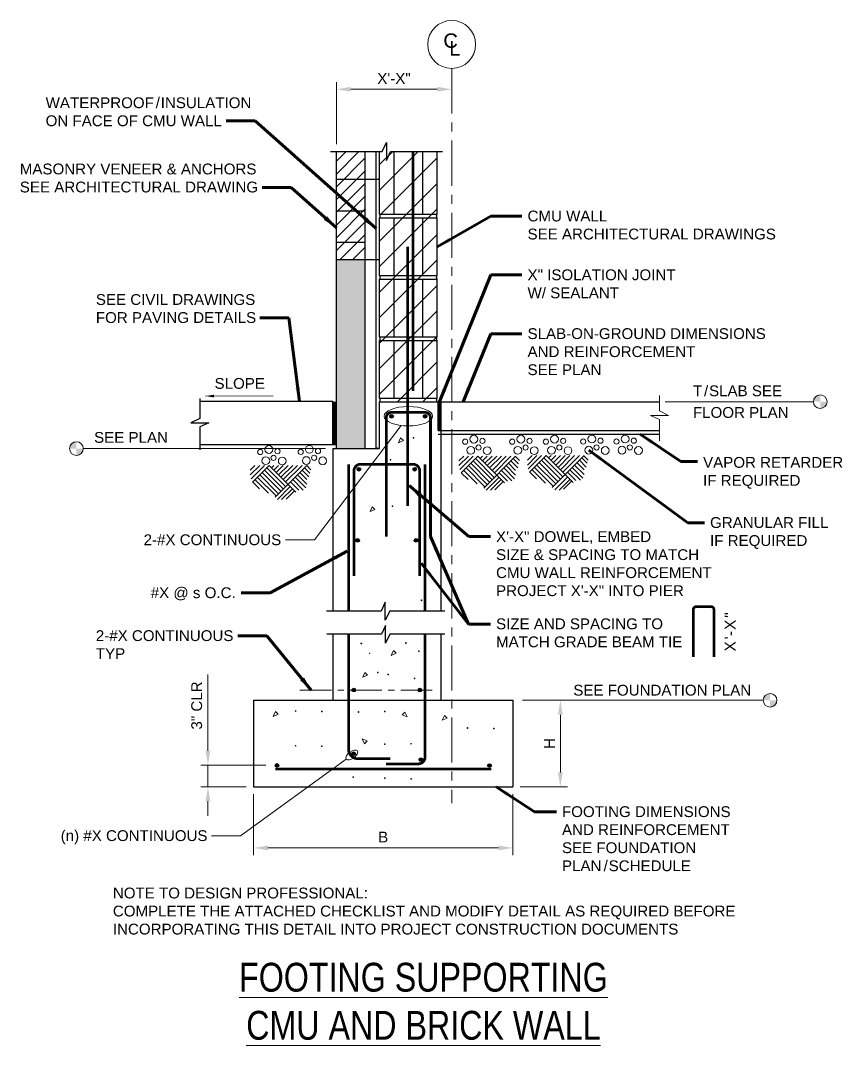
# Model space of a CAD drawing. Header units: inches. Extents: x -463 to -349, y 1601 to 1743.
import ezdxf

# ---------------------------------------------------------------- set-up
doc = ezdxf.new("R2010")
doc.units = ezdxf.units.IN
doc.header["$LTSCALE"] = 5
doc.header["$MEASUREMENT"] = 0
doc.linetypes.add('CENTER', pattern=[2, 1.25, -0.25, 0.25, -0.25])
doc.linetypes.add('CENTERX2', pattern=[4, 2.5, -0.5, 0.5, -0.5])
for name, color, linetype, lineweight in [('S-ANNO-DIMS', 1, 'Continuous', 20), ('S-ANNO-TEXT', 7, 'Continuous', 20), ('S-DELT-PATT', 7, 'Continuous', 15), ('S-DETL', 3, 'Continuous', 30), ('S-GRID', 9, 'CENTER', 20), ('S-GRID-IDEN', 9, 'Continuous', 20)]:
    doc.layers.add(name, color=color, linetype=linetype, lineweight=lineweight)
doc.styles.add('Romans', font='arial.ttf')
doc.dimstyles.get("Standard").update_dxf_attribs({"dimtxt": 0.18, "dimasz": 0.18, "dimexe": 0.18, "dimexo": 0.0625, "dimgap": 0.09, "dimtad": 0, "dimtih": 1, "dimtoh": 1, "dimdec": 4, "dimzin": 0, "dimdsep": 46, "dimtxsty": 'Standard', "dimcen": 0.09, "dimadec": 0, "dimazin": 0, "dimtfac": 1, "dimtdec": 4, "dimtofl": 0, "dimtmove": 0, "dimatfit": 3, "dimfxl": 1, "dimtolj": 1, "dimtzin": 0, "dimarcsym": 0})
doc.dimstyles.new('Ticks', dxfattribs={"dimscale": 12, "dimtxt": 0.1, "dimasz": 0.1, "dimexe": 0.06, "dimexo": 0.06, "dimgap": 0.04, "dimtad": 1, "dimzin": 12, "dimdsep": 46, "dimtxsty": 'Standard', "dimblk": 'ARCHTICK', "dimcen": 0, "dimdle": 0.06, "dimclrd": 256, "dimclre": 256, "dimclrt": 256, "dimaunit": 1, "dimadec": 3, "dimazin": 3, "dimtfac": 1, "dimtofl": 0, "dimtmove": 0, "dimatfit": 3, "dimfxl": 0.18, "dimtolj": 1, "dimtzin": 0, "dimlwd": -1, "dimlwe": -1, "dimarcsym": 0})

# ---------------------------------------------------------------- blocks, each defined once
blk = doc.blocks.new('*D1')
at = {"layer": 'Defpoints', "color": 0, "transparency": 16777216}
for p in [(-430.56, 1636.98), (-394.56, 1636.98), (-394.56, 1628.51)]:
    blk.add_point(p, dxfattribs=at)
at = {"layer": 'S-ANNO-DIMS', "transparency": 16777216}
for p, q in [((-430.56, 1635.98), (-430.56, 1627.51)), ((-394.56, 1635.98), (-394.56, 1627.51)), ((-428.56, 1628.51), (-396.56, 1628.51))]:
    blk.add_line(p, q, dxfattribs=at)
for points in [[(-428.56, 1628.84), (-428.56, 1628.17), (-430.56, 1628.51)], [(-396.56, 1628.84), (-396.56, 1628.17), (-394.56, 1628.51)]]:
    blk.add_solid(points, dxfattribs=at)
at = {"layer": 'S-ANNO-DIMS', "transparency": 16777216, "insert": (-412.56, 1630.01), "char_height": 1.5, "attachment_point": 5, "style": 'Romans'}
blk.add_mtext('\\A1;B', dxfattribs=at)
blk = doc.blocks.new('*D2')
at = {"layer": 'Defpoints', "color": 0, "transparency": 16777216}
for p in [(-394.22, 1648.98), (-394.56, 1636.98), (-387.98, 1636.98)]:
    blk.add_point(p, dxfattribs=at)
at = {"layer": 'S-ANNO-DIMS', "transparency": 16777216}
for p, q in [((-393.22, 1648.98), (-386.98, 1648.98)), ((-387.98, 1646.98), (-387.98, 1638.98)), ((-393.56, 1636.98), (-386.98, 1636.98))]:
    blk.add_line(p, q, dxfattribs=at)
for points in [[(-388.32, 1646.98), (-387.65, 1646.98), (-387.98, 1648.98)], [(-388.32, 1638.98), (-387.65, 1638.98), (-387.98, 1636.98)]]:
    blk.add_solid(points, dxfattribs=at)
at = {"layer": 'S-ANNO-DIMS', "transparency": 16777216, "insert": (-389.48, 1642.98), "char_height": 1.5, "attachment_point": 5, "rotation": 90, "style": 'Romans'}
blk.add_mtext('\\A1;H', dxfattribs=at)
blk = doc.blocks.new('*D3')
at = {"layer": 'Defpoints', "color": 0, "transparency": 16777216}
for p in [(-403.06, 1733.7), (-403.06, 1733.7), (-419.06, 1725.07)]:
    blk.add_point(p, dxfattribs=at)
at = {"layer": 'S-ANNO-DIMS', "transparency": 16777216}
for p, q in [((-419.06, 1726.07), (-419.06, 1734.7)), ((-417.06, 1733.7), (-405.06, 1733.7))]:
    blk.add_line(p, q, dxfattribs=at)
for points in [[(-417.06, 1734.04), (-417.06, 1733.37), (-419.06, 1733.7)], [(-405.06, 1734.04), (-405.06, 1733.37), (-403.06, 1733.7)]]:
    blk.add_solid(points, dxfattribs=at)
at = {"layer": 'S-ANNO-DIMS', "transparency": 16777216, "insert": (-411.06, 1735.2), "char_height": 1.5, "attachment_point": 5, "style": 'Romans'}
blk.add_mtext('\\A1;X\'-X"', dxfattribs=at)
blk = doc.blocks.new('*D4')
at = {"layer": 'Defpoints', "color": 0, "transparency": 16777216}
for p in [(-427.84, 1639.98), (-436.88, 1636.98), (-430.56, 1636.98)]:
    blk.add_point(p, dxfattribs=at)
at = {"layer": 'S-ANNO-DIMS', "transparency": 16777216}
for p, q in [((-436.88, 1641.98), (-436.88, 1652.55)), ((-428.84, 1639.98), (-437.88, 1639.98)), ((-436.88, 1636.98), (-436.88, 1639.98)), ((-431.56, 1636.98), (-437.88, 1636.98)), ((-436.88, 1634.98), (-436.88, 1632.98))]:
    blk.add_line(p, q, dxfattribs=at)
for points in [[(-437.21, 1641.98), (-436.54, 1641.98), (-436.88, 1639.98)], [(-437.21, 1634.98), (-436.54, 1634.98), (-436.88, 1636.98)]]:
    blk.add_solid(points, dxfattribs=at)
at = {"layer": 'S-ANNO-DIMS', "transparency": 16777216, "insert": (-438.43, 1648.26), "char_height": 1.5, "attachment_point": 5, "rotation": 90, "style": 'Romans'}
blk.add_mtext('\\A1;3" CLR', dxfattribs=at)
blk = doc.blocks.new('_ArchTick')
at = {"color": 0, "linetype": 'ByBlock', "const_width": 0.15}
blk.add_lwpolyline([(-0.5, -0.5), (0.5, 0.5)], dxfattribs=at)

msp = doc.modelspace()

# ---------------------------------------------------------------- hatches: boundary and pattern name
at = {"layer": 'S-ANNO-TEXT'}
h = msp.add_hatch(color=256, dxfattribs=at)
h.dxf.hatch_style = 1
edge = h.paths.add_edge_path()
edge.add_arc((-351.9263976, 1690.378115), 0.945832, 90, 180)
edge.add_line((-352.8722296, 1690.378115), (-351.9263976, 1690.378115))
edge.add_line((-351.9263976, 1690.378115), (-351.9263976, 1691.323947))
edge = h.paths.add_edge_path()
edge.add_line((-351.9263976, 1690.378115), (-351.9263976, 1689.432283))
edge.add_arc((-351.9263976, 1690.378115), 0.945832, 270, 360)
edge.add_line((-350.9805656, 1690.378115), (-351.9263976, 1690.378115))
h = msp.add_hatch(color=256, dxfattribs=at)
h.dxf.hatch_style = 1
edge = h.paths.add_edge_path()
edge.add_arc((-455.1193669, 1683.878115), 0.945832, 90, 180)
edge.add_line((-456.0651989, 1683.878115), (-455.1193669, 1683.878115))
edge.add_line((-455.1193669, 1683.878115), (-455.1193669, 1684.823947))
edge = h.paths.add_edge_path()
edge.add_line((-455.1193669, 1683.878115), (-455.1193669, 1682.932283))
edge.add_arc((-455.1193669, 1683.878115), 0.945832, 270, 360)
edge.add_line((-454.1735349, 1683.878115), (-455.1193669, 1683.878115))
h = msp.add_hatch(color=256, dxfattribs=at)
h.dxf.hatch_style = 1
edge = h.paths.add_edge_path()
edge.add_arc((-358.8788656, 1648.9768297), 0.945832, 90, 180)
edge.add_line((-359.8246976, 1648.9768297), (-358.8788656, 1648.9768297))
edge.add_line((-358.8788656, 1648.9768297), (-358.8788656, 1649.9226617))
edge = h.paths.add_edge_path()
edge.add_line((-358.8788656, 1648.9768297), (-358.8788656, 1648.0309977))
edge.add_arc((-358.8788656, 1648.9768297), 0.945832, 270, 360)
edge.add_line((-357.9330336, 1648.9768297), (-358.8788656, 1648.9768297))
at = {"layer": 'S-DELT-PATT'}
h = msp.add_hatch(dxfattribs=at)
h.set_pattern_fill('ANSI31', color=256, scale=10)
h.set_pattern_definition([(45, (-634.404, 727.0182), (-0.8838835, 0.8838835), [])])
h.paths.add_polyline_path([(-419.0582516, 1725.0666089), (-415.0582516, 1725.0666089), (-415.0582516, 1710.0479793), (-419.0582516, 1710.0479793)])
h = msp.add_hatch(dxfattribs=at)
h.set_pattern_fill('ANSI31', color=256, scale=20)
h.set_pattern_definition([(45, (-1012.0877, 2453.5835), (-1.767767, 1.767767), [])])
h.paths.add_polyline_path([(-413.0582516, 1690.378115), (-405.0582516, 1690.378115), (-405.0582516, 1725.0666089), (-413.0582516, 1725.0666089)])
h = msp.add_hatch(dxfattribs=at)
h.set_pattern_fill('AR-SAND', color=256, scale=0.25)
h.set_pattern_definition([(37.5, (-634.404, 727.0182), (-0.01574834, 0.48170594), [0, -0.38, 0, -0.425, 0, -0.40625]), (7.5, (-634.404, 727.0182), (0.44244418, 0.7055365), [0, -0.205, 0, -0.3425, 0, -0.13125]), (327.5, (-634.7115, 727.0182), (0.77853547, 0.00141476), [0, -0.125, 0, -0.45, 0, -0.5875]), (317.5, (-634.7115, 727.0182), (0.75153165, 0.2194189), [0, -0.0625, 0, -0.295, 0, -0.3375])])
h.paths.add_polyline_path([(-415.0582516, 1710.0479793), (-419.0582516, 1710.0479793), (-419.0582516, 1683.878115), (-415.0582516, 1683.878115)])
at = {"layer": 'S-DETL'}
h = msp.add_hatch(color=256, dxfattribs=at)
h.dxf.hatch_style = 1
h.paths.add_polyline_path([(-411.6455352, 1688.3693832, 0.0947853979), (-411.6278852, 1688.2771147), (-411.1631852, 1688.2771147, 0.0947853979), (-411.1455352, 1688.3693832, 1)])
h.paths.add_polyline_path([(-411.1631852, 1688.2771147), (-411.6278852, 1688.2771147, 0.6788531939)])
h = msp.add_hatch(color=256, dxfattribs=at)
h.dxf.hatch_style = 1
h.paths.add_polyline_path([(-406.4957516, 1688.3693832, -0.0947853979), (-406.5134016, 1688.2771147), (-406.9781017, 1688.2771147, -0.0947853979), (-406.9957516, 1688.3693832, -1)])
h.paths.add_polyline_path([(-406.9781017, 1688.2771147), (-406.5134016, 1688.2771147, -0.6788531939)])
h = msp.add_hatch(color=256, dxfattribs=at)
h.dxf.hatch_style = 1
h.paths.add_polyline_path([(-416.1769416, 1681.0183219, -0.0947853979), (-416.1592917, 1681.1105903), (-415.6945916, 1681.1105903, -0.0947853979), (-415.6769416, 1681.0183219, -1)])
h.paths.add_polyline_path([(-415.6945916, 1681.1105903), (-416.1592917, 1681.1105903, -0.6788531939)])
h = msp.add_hatch(color=256, dxfattribs=at)
h.dxf.hatch_style = 1
h.paths.add_polyline_path([(-407.9395616, 1681.0183219, 0.0947853979), (-407.9572116, 1681.1105903), (-408.4219117, 1681.1105903, 0.0947853979), (-408.4395616, 1681.0183219, 1)])
h.paths.add_polyline_path([(-408.4219117, 1681.1105903), (-407.9572116, 1681.1105903, 0.6788531939)])
h = msp.add_hatch(color=256, dxfattribs=at)
h.dxf.hatch_style = 1
h.paths.add_polyline_path([(-416.3707516, 1671.1551939, 0.0947853979), (-416.3531017, 1671.0629254), (-415.8884016, 1671.0629254, 0.0947853979), (-415.8707516, 1671.1551939, 1)])
h.paths.add_polyline_path([(-415.8884016, 1671.0629254), (-416.3531017, 1671.0629254, 0.6788531939)])
h = msp.add_hatch(color=256, dxfattribs=at)
h.dxf.hatch_style = 1
h.paths.add_polyline_path([(-407.7457516, 1671.1551939, -0.0947853979), (-407.7634016, 1671.0629254), (-408.2281017, 1671.0629254, -0.0947853979), (-408.2457516, 1671.1551939, -1)])
h.paths.add_polyline_path([(-408.2281017, 1671.0629254), (-407.7634016, 1671.0629254, -0.6788531939)])
h = msp.add_hatch(color=256, dxfattribs=at)
h.dxf.hatch_style = 1
h.paths.add_polyline_path([(-416.898516, 1650.3866065, 0.0947853979), (-416.8808661, 1650.294338), (-416.416166, 1650.294338, 0.0947853979), (-416.398516, 1650.3866065, 1)])
h.paths.add_polyline_path([(-416.416166, 1650.294338), (-416.8808661, 1650.294338, 0.6788531939)])
h = msp.add_hatch(color=256, dxfattribs=at)
h.dxf.hatch_style = 1
h.paths.add_polyline_path([(-407.7179872, 1650.3866065, 0.0947853979), (-407.7003373, 1650.294338), (-407.2356372, 1650.294338, 0.0947853979), (-407.2179872, 1650.3866065, 1)])
h.paths.add_polyline_path([(-407.2356372, 1650.294338), (-407.7003373, 1650.294338, 0.6788531939)])
h = msp.add_hatch(color=256, dxfattribs=at)
h.dxf.hatch_style = 1
h.paths.add_polyline_path([(-416.9269701, 1641.5657791, 0.0947853979), (-416.9093201, 1641.4735107), (-416.44462, 1641.4735107, 0.0947853979), (-416.4269701, 1641.5657791, 1)])
h.paths.add_polyline_path([(-416.44462, 1641.4735107), (-416.9093201, 1641.4735107, 0.6788531939)])
h = msp.add_hatch(color=256, dxfattribs=at)
h.dxf.hatch_style = 1
h.paths.add_polyline_path([(-427.5429518, 1639.9568929, 0.0947853979), (-427.5253018, 1639.8646245), (-427.0606017, 1639.8646245, 0.0947853979), (-427.0429518, 1639.9568929, 1)])
h.paths.add_polyline_path([(-427.0606017, 1639.8646245), (-427.5253018, 1639.8646245, 0.6788531939)])
h = msp.add_hatch(color=256, dxfattribs=at)
h.dxf.hatch_style = 1
h.paths.add_polyline_path([(-407.5796982, 1640.7482763, 0.0947853979), (-407.5620483, 1640.6560079), (-407.0973482, 1640.6560079, 0.0947853979), (-407.0796982, 1640.7482763, 1)])
h.paths.add_polyline_path([(-407.0973482, 1640.6560079), (-407.5620483, 1640.6560079, 0.6788531939)])
h = msp.add_hatch(color=256, dxfattribs=at)
h.dxf.hatch_style = 1
h.paths.add_polyline_path([(-398.075344, 1639.9332856, 0.0947853979), (-398.057694, 1639.8410171), (-397.592994, 1639.8410171, 0.0947853979), (-397.575344, 1639.9332856, 1)])
h.paths.add_polyline_path([(-397.592994, 1639.8410171), (-398.057694, 1639.8410171, 0.6788531939)])

# ---------------------------------------------------------------- linework, layer by layer
at = {"layer": 'S-ANNO-TEXT'}
for p, q in [((-373.4424366, 1690.378115), (-352.8722296, 1690.378115)), ((-410.0467671, 1687.0815039), (-422.0758015, 1671.210622)), ((-422.0758015, 1671.210622), (-426.1014422, 1671.210622)), ((-387.9829371, 1648.9768297), (-359.8246976, 1648.9768297)), ((-417.6897255, 1640.8311951), (-432.3667629, 1630.1854683)), ((-436.3924036, 1630.1854683), (-432.3667629, 1630.1854683))]:
    msp.add_line(p, q, dxfattribs=at)
for centre in [(-351.9263976, 1690.378115), (-455.1193669, 1683.878115), (-358.8788656, 1648.9768297)]:
    msp.add_circle(centre, 0.945832, dxfattribs=at)
for centre, major_axis, ratio in [((-409.0706434, 1688.3693832), (-3.3644128, 0), 0.4), ((-416.9105984, 1641.396321), (0.7791271, 0.5651259), 0.5)]:
    msp.add_ellipse(centre, major_axis=major_axis, ratio=ratio, dxfattribs=at)
at = {"layer": 'S-DELT-PATT'}
for p, q in [((-454.1735349, 1683.878115), (-420.5582516, 1683.878115)), ((-402.049732, 1681.5149145), (-400.7387517, 1682.8258947)), ((-402.049732, 1682.1704046), (-401.3942418, 1682.8258947)), ((-401.939118, 1680.9700383), (-400.0832616, 1682.8258947)), ((-401.7477559, 1680.5059103), (-399.4277715, 1682.8258947)), ((-399.4277715, 1682.8258947), (-395.7100527, 1679.1081759)), ((-399.1000264, 1682.4981496), (-398.7722813, 1682.8258947)), ((-398.7722813, 1682.1704046), (-398.1167912, 1682.8258947)), ((-398.5973064, 1678.4124387), (-394.1838504, 1682.8258947)), ((-398.4445363, 1681.8426595), (-397.4613011, 1682.8258947)), ((-398.1167912, 1681.5149145), (-396.8058109, 1682.8258947)), ((-397.7890461, 1681.1871694), (-396.1503208, 1682.8258947)), ((-397.4613011, 1680.8594243), (-395.4948307, 1682.8258947)), ((-397.133556, 1680.5316793), (-394.8393406, 1682.8258947)), ((-394.2159694, 1682.7937757), (-393.6316574, 1682.2094554)), ((-392.5548558, 1681.6005284), (-391.2438756, 1682.9115086)), ((-392.5548558, 1682.2560185), (-391.8993657, 1682.9115086)), ((-392.4442419, 1681.0556522), (-390.5883854, 1682.9115086)), ((-392.2528797, 1680.5915242), (-389.9328953, 1682.9115086)), ((-389.9328953, 1682.9115086), (-386.2151765, 1679.1937898)), ((-389.6051503, 1682.5837636), (-389.2774052, 1682.9115086)), ((-389.2774052, 1682.2560185), (-388.6219151, 1682.9115086)), ((-389.1024303, 1678.4980526), (-384.6889743, 1682.9115086)), ((-388.9496601, 1681.9282734), (-387.9664249, 1682.9115086)), ((-388.6219151, 1681.6005284), (-387.3109348, 1682.9115086)), ((-388.29417, 1681.2727833), (-386.6554447, 1682.9115086)), ((-387.9664249, 1680.9450382), (-385.9999545, 1682.9115086)), ((-387.6386799, 1680.6172932), (-385.3444644, 1682.9115086)), ((-384.7210933, 1682.8793896), (-384.1367812, 1682.2950693)), ((-431.0097629, 1680.2432388), (-429.6987826, 1681.5542191)), ((-431.0097629, 1680.8987289), (-430.3542728, 1681.5542191)), ((-430.8991489, 1679.6983626), (-429.0432925, 1681.5542191)), ((-430.7077868, 1679.2342347), (-428.3878024, 1681.5542191)), ((-428.3878024, 1681.5542191), (-424.6700836, 1677.8365003)), ((-428.0600573, 1681.226474), (-427.7323123, 1681.5542191)), ((-427.7323123, 1680.8987289), (-427.0768221, 1681.5542191)), ((-427.5573374, 1677.1407631), (-423.1438814, 1681.5542191)), ((-427.4045672, 1680.5709839), (-426.421332, 1681.5542191)), ((-427.0768221, 1680.2432388), (-425.7658419, 1681.5542191)), ((-426.7490771, 1679.9154937), (-425.1103518, 1681.5542191)), ((-426.421332, 1679.5877487), (-424.4548616, 1681.5542191)), ((-426.0935869, 1679.2600036), (-423.7993715, 1681.5542191)), ((-423.1760004, 1681.5221), (-422.5916883, 1680.9377798)), ((-400.7387517, 1681.5149145), (-398.1632491, 1678.9394118)), ((-400.4110066, 1681.8426595), (-397.8525549, 1679.2841996)), ((-400.0832616, 1682.1704046), (-397.4566143, 1679.5437573)), ((-399.7555165, 1682.4981496), (-397.1459202, 1679.8885533)), ((-395.4948307, 1681.5149145), (-394.1838504, 1680.2039342)), ((-395.1670856, 1681.8426595), (-394.1838504, 1680.8594243)), ((-394.8393406, 1682.1704046), (-393.8970161, 1681.228072)), ((-394.5115955, 1682.4981496), (-393.7738495, 1681.7603955)), ((-391.2438756, 1681.6005284), (-388.6683729, 1679.0250257)), ((-390.9161305, 1681.9282734), (-388.3576788, 1679.3698135)), ((-390.5883854, 1682.2560185), (-387.9617382, 1679.6293712)), ((-390.2606404, 1682.5837636), (-387.6510441, 1679.9741672)), ((-385.9999545, 1681.6005284), (-384.6889743, 1680.2895481)), ((-385.6722095, 1681.9282734), (-384.6889743, 1680.9450382)), ((-385.3444644, 1682.2560185), (-384.40214, 1681.3136859)), ((-385.0167194, 1682.5837636), (-384.2789734, 1681.8460094)), ((-430.0265277, 1679.9154937), (-427.468076, 1677.3570338)), ((-429.6987826, 1680.2432388), (-427.12328, 1677.6677362)), ((-429.3710376, 1680.5709839), (-426.8125859, 1678.012524)), ((-429.0432925, 1680.8987289), (-426.4166453, 1678.2720817)), ((-428.7155475, 1681.226474), (-426.1059511, 1678.6168777)), ((-424.7826067, 1679.9154937), (-423.2947424, 1678.4276295)), ((-424.4548616, 1680.2432388), (-423.1438814, 1678.9322585)), ((-424.1271166, 1680.5709839), (-423.1438814, 1679.5877487)), ((-423.7993715, 1680.8987289), (-422.8570471, 1679.9563963)), ((-423.4716264, 1681.226474), (-422.7338805, 1680.4887199)), ((-401.7219869, 1680.5316793), (-400.7830956, 1679.592788)), ((-401.3942418, 1680.8594243), (-399.5177129, 1678.9828872)), ((-401.0664968, 1681.1871694), (-398.5080451, 1678.6287095)), ((-396.4780659, 1680.5316793), (-395.3141203, 1679.3677254)), ((-396.1503208, 1680.8594243), (-394.6965584, 1679.4056537)), ((-395.8225757, 1681.1871694), (-394.3347115, 1679.6993051)), ((-392.2271108, 1680.6172932), (-391.2882195, 1679.6784019)), ((-391.8993657, 1680.9450382), (-390.0228368, 1679.0685011)), ((-391.5716206, 1681.2727833), (-389.0131689, 1678.7143234)), ((-388.7417081, 1678.1796352), (-387.0028075, 1679.9185358)), ((-386.9831897, 1680.6172932), (-385.8192441, 1679.4533394)), ((-386.6554447, 1680.9450382), (-385.2016823, 1679.4912677)), ((-386.3276996, 1681.2727833), (-384.8398353, 1679.784919)), ((-430.6820178, 1679.2600036), (-429.7431266, 1678.3211123)), ((-430.3542728, 1679.5877487), (-428.4777438, 1677.7112115)), ((-427.2457911, 1676.8292086), (-425.5068905, 1678.5681092)), ((-425.4380968, 1679.2600036), (-424.2741512, 1678.0960498)), ((-425.1103518, 1679.5877487), (-423.6565894, 1678.1339781)), ((-398.2857602, 1678.1008843), (-396.5468596, 1679.8397848)), ((-397.6890757, 1678.1005865), (-396.2058982, 1679.583764)), ((-397.0753485, 1678.1520289), (-395.967226, 1679.2601513)), ((-388.1450236, 1678.0943969), (-386.6618461, 1679.5775745)), ((-387.5312964, 1678.2307799), (-386.423174, 1679.3389023)), ((-426.6491066, 1676.8289109), (-425.1659291, 1678.3120884)), ((-426.0353794, 1676.8803532), (-424.927257, 1677.9884757))]:
    msp.add_line(p, q, dxfattribs=at)
at = {"layer": 'S-DELT-PATT', "flags": 128}
for points in [[(-409.7664277, 1684.977296), (-410.4406907, 1684.6896457), (-410.1413204, 1685.3521887)], [(-413.7141665, 1675.424715), (-414.3884294, 1675.1370647), (-414.0890592, 1675.7996077)]]:
    msp.add_lwpolyline(points, close=True, dxfattribs=at)
for points in [[(-408.4147578, 1685.363392, 1), (-408.3110778, 1685.363392, 1)], [(-411.5981729, 1682.3354649, 1), (-411.4944929, 1682.3354649, 1)], [(-411.3319675, 1675.8811343, 1), (-411.2282875, 1675.8811343, 1)], [(-407.6778613, 1655.7968772, 1), (-407.5741813, 1655.7968772, 1)]]:
    msp.add_lwpolyline(points, format="xyb", close=True, dxfattribs=at)
at = {"layer": 'S-DELT-PATT', "color": 7, "linetype": 'Continuous', "flags": 128}
for points in [[(-415.644252, 1656.8433403, 1), (-415.540572, 1656.8433403, 1)], [(-409.4823728, 1656.9164807, 1), (-409.3786928, 1656.9164807, 1)], [(-413.3739339, 1652.8359367, 1), (-413.2702539, 1652.8359367, 1)], [(-411.933971, 1652.5573447, 1), (-411.830291, 1652.5573447, 1)], [(-408.2808088, 1652.0163375, 1), (-408.1771288, 1652.0163375, 1)], [(-424.7657809, 1647.4944994, 1), (-424.6621009, 1647.4944994, 1)], [(-421.1154002, 1647.4184781, 1), (-421.0117202, 1647.4184781, 1)], [(-415.9462832, 1647.3582017, -1), (-416.0499632, 1647.3582017, -1)], [(-412.2959025, 1647.434223, -1), (-412.3995825, 1647.434223, -1)], [(-400.9252741, 1645.1327289, 1), (-400.8215941, 1645.1327289, 1)], [(-397.2748935, 1645.0567076, 1), (-397.1712135, 1645.0567076, 1)], [(-408.7492019, 1642.9578346, -1), (-408.6455219, 1642.9578346, -1)], [(-424.7657809, 1642.6792323, 1), (-424.6621009, 1642.6792323, 1)], [(-421.1154002, 1642.603211, 1), (-421.0117202, 1642.603211, 1)], [(-412.3995825, 1642.8818132, -1), (-412.2959025, 1642.8818132, -1)], [(-416.7652823, 1638.3231798, 1), (-416.6616023, 1638.3231798, 1)], [(-412.3995825, 1638.1735727, 1), (-412.2959025, 1638.1735727, 1)], [(-408.7492019, 1638.0975513, 1), (-408.6455219, 1638.0975513, 1)]]:
    msp.add_lwpolyline(points, format="xyb", close=True, dxfattribs=at)
for points in [[(-410.7585202, 1655.492949), (-411.4327832, 1655.2052986), (-411.1334129, 1655.8678417)], [(-414.7256038, 1652.4498408), (-415.3998667, 1652.1621904), (-415.1004965, 1652.8247335)], [(-427.1479798, 1647.0380801), (-427.8222428, 1646.7504298), (-427.5228726, 1647.4129728)], [(-409.9137036, 1646.9778037), (-409.2394406, 1646.6901534), (-409.5388108, 1647.3526964)], [(-403.6823658, 1646.4956119), (-404.3566287, 1646.2079615), (-404.0572585, 1646.8705046)], [(-414.7817815, 1643.3382326), (-415.4560444, 1643.6258829), (-415.1566742, 1642.9633398)]]:
    msp.add_lwpolyline(points, close=True, dxfattribs=at)
at = {"layer": 'S-DELT-PATT'}
for centre, radius in [((-399.9850686, 1685.1844574), 0.5399784), ((-393.4603586, 1685.1844574), 0.5399784), ((-388.7881439, 1685.1844574), 0.5399784), ((-383.6109057, 1685.201085), 0.5399784), ((-378.9960253, 1685.201085), 0.5399784), ((-428.4256056, 1683.7506767), 0.5399784), ((-422.8091632, 1683.7651757), 0.5399784), ((-401.1840831, 1684.8362839), 0.3599856), ((-399.3277199, 1684.0240664), 0.3599856), ((-398.7860541, 1684.9523417), 0.3599856), ((-394.6593731, 1684.8362839), 0.3599856), ((-392.8030099, 1684.0240664), 0.3599856), ((-392.261344, 1684.9523417), 0.3599856), ((-389.9871585, 1684.8362839), 0.3599856), ((-388.1307952, 1684.0240664), 0.3599856), ((-387.5891294, 1684.9523417), 0.3599856), ((-384.8099202, 1684.8529114), 0.3599856), ((-384.0365137, 1683.6538969), 0.5399784), ((-382.953557, 1684.0406939), 0.3599856), ((-382.4118911, 1684.9689693), 0.3599856), ((-380.1950398, 1684.8529114), 0.3599856), ((-379.4216332, 1683.6538969), 0.5399784), ((-378.3386765, 1684.0406939), 0.3599856), ((-377.7970107, 1684.9689693), 0.3599856), ((-429.6246201, 1683.4025032), 0.3599856), ((-427.7682568, 1682.5902856), 0.3599856), ((-427.226591, 1683.518561), 0.3599856), ((-424.0081777, 1683.4170021), 0.3599856), ((-423.2347712, 1682.2179876), 0.5399784), ((-422.1518145, 1682.6047846), 0.3599856), ((-421.6101487, 1683.53306), 0.3599856), ((-400.4106766, 1683.6372693), 0.5399784), ((-398.1285179, 1683.5986459), 0.5399784), ((-393.8859665, 1683.6372693), 0.5399784), ((-391.6038078, 1683.5986459), 0.5399784), ((-389.2137519, 1683.6372693), 0.5399784), ((-386.9315932, 1683.5986459), 0.5399784), ((-381.7543549, 1683.6152734), 0.5399784), ((-377.1394745, 1683.6152734), 0.5399784), ((-428.8512135, 1682.2034886), 0.5399784), ((-426.5690548, 1682.1648652), 0.5399784), ((-420.9526125, 1682.1793641), 0.5399784)]:
    msp.add_circle(centre, radius, dxfattribs=at)
for p in [(-413.3773263, 1683.9525185), (-414.4449413, 1655.5056072)]:
    msp.add_point(p, dxfattribs=at)
at = {"layer": 'S-DETL', "linetype": 'Continuous'}
for p, q in [((-419.0582516, 1683.878115), (-419.0582516, 1725.0666089)), ((-415.0582516, 1683.878115), (-415.0582516, 1725.0666089)), ((-413.5582516, 1683.878115), (-413.5582516, 1725.0666089)), ((-413.0582516, 1716.3793295), (-413.0582516, 1725.0666089)), ((-411.0582516, 1716.378115), (-411.0582516, 1725.0666089)), ((-407.0582516, 1716.378115), (-407.0582516, 1725.0666089)), ((-405.0582516, 1716.378115), (-405.0582516, 1725.0666089)), ((-413.0582516, 1721.1671264), (-419.0582516, 1721.1671264)), ((-415.0582516, 1716.8044105), (-419.0582516, 1716.8044105)), ((-413.0582516, 1707.8793295), (-413.0582516, 1715.8793295)), ((-413.0582516, 1715.878115), (-405.0582516, 1715.878115)), ((-413.0495331, 1716.378115), (-405.0582516, 1716.378115)), ((-411.0582516, 1707.878115), (-411.0582516, 1715.878115)), ((-407.0582516, 1707.878115), (-407.0582516, 1715.878115)), ((-405.0582516, 1707.878115), (-405.0582516, 1715.878115)), ((-415.0582516, 1712.4416946), (-419.0582516, 1712.4416946)), ((-413.0582516, 1710.0479793), (-419.0582516, 1710.0479793)), ((-413.0582516, 1699.378115), (-413.0582516, 1707.3793295)), ((-413.0582516, 1707.378115), (-405.0582516, 1707.378115)), ((-413.0495331, 1707.878115), (-405.0582516, 1707.878115)), ((-411.0582516, 1699.378115), (-411.0582516, 1707.378115)), ((-407.0582516, 1699.378115), (-407.0582516, 1707.378115)), ((-405.0582516, 1699.378115), (-405.0582516, 1707.378115)), ((-413.0582516, 1699.378115), (-405.0582516, 1699.378115)), ((-413.0582516, 1698.878115), (-405.0582516, 1698.878115)), ((-413.0582516, 1690.878115), (-413.0582516, 1698.878115)), ((-411.0582516, 1690.878115), (-411.0582516, 1698.878115)), ((-407.0582516, 1690.878115), (-407.0582516, 1698.878115)), ((-405.0582516, 1690.878115), (-405.0582516, 1698.878115)), ((-419.5326421, 1690.3908079), (-438.013435, 1690.3908079)), ((-419.5582516, 1684.3908079), (-419.5582516, 1690.3908079)), ((-419.4332516, 1684.3908079), (-419.4332516, 1690.3141169)), ((-419.3082516, 1684.3908079), (-419.3082516, 1690.3022527)), ((-419.1832516, 1684.3908079), (-419.1832516, 1690.3141169)), ((-413.0582516, 1690.878115), (-405.0582516, 1690.878115)), ((-413.0582516, 1690.378115), (-405.0582516, 1690.378115)), ((-413.0582516, 1683.878115), (-413.0582516, 1690.378115)), ((-404.9332516, 1686.378115), (-404.9332516, 1690.3014239)), ((-404.8082516, 1686.378115), (-404.8082516, 1690.2895598)), ((-404.6832516, 1686.378115), (-404.6832516, 1690.3014239)), ((-404.5838612, 1690.378115), (-374.2180165, 1690.378115)), ((-404.5582516, 1690.378115), (-404.5582516, 1661.4570185)), ((-404.5582516, 1686.378115), (-404.5582516, 1690.378115)), ((-404.9332516, 1686.378115), (-374.2180165, 1686.378115)), ((-404.9332516, 1685.878115), (-374.2180165, 1685.878115)), ((-419.0582516, 1684.3908079), (-438.013435, 1684.3908079)), ((-419.5582516, 1683.878115), (-419.5582516, 1661.4570185)), ((-419.5582516, 1683.878115), (-413.0582516, 1683.878115)), ((-419.5582516, 1658.1237701), (-419.5582516, 1648.9768297)), ((-404.5582516, 1658.1237701), (-404.5582516, 1648.9768297)), ((-430.5582516, 1648.9768297), (-394.5582516, 1648.9768297)), ((-430.5582516, 1648.9768297), (-430.5582516, 1636.9768297)), ((-394.5582516, 1648.9768297), (-394.5582516, 1636.9768297)), ((-430.5582516, 1636.9768297), (-394.5582516, 1636.9768297))]:
    msp.add_line(p, q, dxfattribs=at)
at = {"layer": 'S-DETL'}
msp.add_line((-417.0582516, 1721.1671264), (-419.0582516, 1721.1671264), dxfattribs=at)
at = {"layer": 'S-DETL', "linetype": 'Continuous'}
for points in [[(-419.889144, 1725.0666089), (-412.7234201, 1725.0666089), (-412.1012352, 1726.3109787), (-412.1012352, 1723.8222391), (-411.5543734, 1725.0666089), (-404.342354, 1725.0666089)], [(-438.013435, 1690.8406145), (-438.013435, 1688.0566873), (-439.2578048, 1687.4345024), (-436.7690652, 1687.4345024), (-438.013435, 1686.8876406), (-438.013435, 1683.6924983)], [(-404.0004916, 1661.3320658), (-411.6516458, 1661.3320658), (-412.2738307, 1660.087696), (-412.2738307, 1662.5764356), (-412.8206926, 1661.3320658), (-420.4072473, 1661.3320658)], [(-403.9895926, 1658.1237701), (-411.6516458, 1658.1237701), (-412.2629317, 1656.8794003), (-412.2629317, 1659.3681399), (-412.8097935, 1658.1237701), (-420.3963482, 1658.1237701)]]:
    msp.add_lwpolyline(points, dxfattribs=at)
at = {"layer": 'S-DETL', "linetype": 'Continuous', "const_width": 0.375}
for points in [[(-408.4124709, 1725.0666089), (-408.4124709, 1691.84101)], [(-409.1624709, 1711.8995026), (-409.1624709, 1675.9315666)], [(-409.1624709, 1711.8995026), (-409.1624709, 1675.9315666)], [(-411.3955352, 1688.898542), (-406.7457516, 1688.898542)], [(-417.3707516, 1661.3320658), (-417.3707516, 1681.7121034)], [(-406.7457516, 1681.7121034), (-406.7457516, 1661.3320658)], [(-416.6207516, 1680.7683219), (-416.6207516, 1666.2236248)], [(-407.4957516, 1680.7683219), (-407.4957516, 1666.2236248)], [(-369.1487465, 1661.9541219), (-367.0494635, 1661.9541219)], [(-427.5457969, 1639.4566618), (-397.5707063, 1639.4566618)]]:
    msp.add_lwpolyline(points, dxfattribs=at)
at = {"layer": 'S-DETL', "lineweight": 9}
msp.add_lwpolyline([(-374.2180165, 1691.228115), (-374.2180165, 1689.1019322), (-372.9736467, 1688.4797473), (-375.4623863, 1688.4797473), (-374.2180165, 1687.9328855), (-374.2180165, 1684.9731653)], dxfattribs=at)
at = {"layer": 'S-DETL', "linetype": 'Continuous', "const_width": 0.375}
for points in [[(-411.3955352, 1688.898542, 0.4142135624), (-412.1455352, 1688.148542), (-412.1455352, 1671.6780448)], [(-406.7457516, 1688.898542, -0.4142135624), (-405.9957516, 1688.148542), (-405.9957516, 1671.6780448)], [(-416.6207232, 1680.7746034, -0.4142135624), (-415.6832232, 1681.7121034), (-408.4332801, 1681.7121034, -0.4142135624), (-407.4957801, 1680.7746034)], [(-369.1487465, 1661.9541219, 0.4142135624), (-369.5237465, 1661.5791219), (-369.5237465, 1655.0035762)], [(-367.0494635, 1661.9541219, -0.4142135624), (-366.6744635, 1661.5791219), (-366.6744635, 1655.0035762)], [(-417.3707516, 1658.1237701), (-417.3707516, 1642.1844976, 0.4142135624), (-416.0582516, 1640.8719976), (-411.5582516, 1640.8719976)], [(-412.1832516, 1640.1643297), (-407.6832516, 1640.1643297, 0.4142135624), (-406.7457516, 1641.1018297), (-406.7457516, 1658.1237701)]]:
    msp.add_lwpolyline(points, format="xyb", dxfattribs=at)
at = {"layer": 'S-DETL', "linetype": 'Continuous', "flags": 128}
msp.add_lwpolyline([(-407.3035005, 1662.8407938, 1), (-407.1998205, 1662.8407938, 1)], format="xyb", close=True, dxfattribs=at)
at = {"layer": 'S-DETL'}
for centre in [(-411.3955352, 1688.3693832), (-406.7457516, 1688.3693832), (-415.9269416, 1681.0183219), (-408.1895616, 1681.0183219), (-416.1207516, 1671.1551939), (-407.9957516, 1671.1551939), (-416.648516, 1650.3866065), (-407.4679872, 1650.3866065), (-416.6769701, 1641.5657791), (-427.2929518, 1639.9568929), (-407.3296982, 1640.7482763), (-397.825344, 1639.9332856)]:
    msp.add_circle(centre, 0.25, dxfattribs=at)
at = {"layer": 'S-DETL', "linetype": 'Continuous'}
for centre, major_axis in [((-413.0582516, 1716.1293295), (0, 0.25)), ((-413.0582516, 1707.6293295), (0, 0.25)), ((-413.0582516, 1699.1293295), (0, 0.25)), ((-419.3082516, 1690.3908079), (0.25, 0)), ((-413.0582516, 1690.628115), (0, 0.25))]:
    msp.add_ellipse(centre, major_axis=major_axis, ratio=0.3542207071, start_param=3.1415926536, end_param=6.2831853072, dxfattribs=at)
at = {"layer": 'S-DETL', "linetype": 'Continuous', "extrusion": (0, 0, -1)}
for centre, major_axis in [((-405.0582516, 1716.128115), (0, 0.25)), ((-405.0582516, 1707.628115), (0, 0.25)), ((-405.0582516, 1699.128115), (0, 0.25)), ((-405.0582516, 1690.628115), (0, 0.25)), ((-404.8082516, 1690.378115), (-0.25, 0))]:
    msp.add_ellipse(centre, major_axis=major_axis, ratio=0.3542207071, start_param=3.1415926536, end_param=6.2831853072, dxfattribs=at)
at = {"layer": 'S-GRID', "linetype": 'CENTERX2', "ltscale": 0.5}
msp.add_line((-403.0582516, 1736.5834561), (-403.0582516, 1634.697751), dxfattribs=at)
at = {"layer": 'S-GRID', "linetype": 'CENTER', "ltscale": 0.7}
msp.add_line((-405.7496846, 1650.3866065), (-424.6150792, 1650.3866065), dxfattribs=at)
at = {"layer": 'S-GRID-IDEN'}
msp.add_circle((-403.0582516, 1739.9100651), 3.326609, dxfattribs=at)

# ---------------------------------------------------------------- texts
at = {"layer": 'S-ANNO-TEXT', "style": 'Romans'}
for s, insert, char_height, attachment_point in [('{\\T1.2;C}', (-404.2133924, 1741.4441715), 2, 1), ('{\\T1.2;L}', (-403.3983359, 1740.3759587), 2, 1), ('\\A1;WATERPROO{\\T1.2;F/}INSULATION\\PON FACE OF CMU WALL', (-459.3957327, 1732.583222), 1.499999989, 1), ('\\A1;MASONRY VENEER & ANCHORS\\PSEE ARCHITECTURAL DRAWING', (-462.9805656, 1723.3983484), 1.499999989, 1), ('\\A1;CMU WALL\\PSEE ARCHITECTURAL DRAWINGS', (-392.5332294, 1716.8786803), 1.499999989, 1), ('\\A1;X" ISOLATION JOINT\\PW/ SEALANT', (-392.5332294, 1708.7252015), 1.499999989, 1), ('\\A1;SEE CIVIL DRAWINGS\\PFOR PAVING DETAILS', (-452.4275557, 1705.2984295), 1.499999989, 1), ('\\A1;SLAB-ON-GROUND DIMENSIONS \\PAND REINFORCEMENT\\PSEE PLAN', (-392.5332294, 1700.5696763), 1.499999989, 1), ('\\A1;SLOPE', (-435.9583474, 1693.6672121), 1.49999999, 1), ('\\A1;GRANULAR FILL\\PIF REQUIRED', (-367.2135123, 1674.3767891), 1.499999989, 1), ('\\A1;2-#X CONTINUOUS', (-445.8014761, 1671.9867134), 1.499999989, 1), ('\\A1;X\'-X" DOWEL, EMBED\\PSIZE & SPACING TO MATCH \\PCMU WALL REINFORCEMENT\\PPROJECT X\'-X" INTO PIER', (-396.9021737, 1672.4250143), 1.499999989, 1), ('\\A1;#X @ s O.C.', (-433.0259313, 1664.6422887), 1.499999989, 3), ('\\A1;SIZE AND SPACING TO \\PMATCH GRADE BEAM TIE', (-396.9021737, 1660.3302304), 1.499999989, 1), ('\\A1;2-#X CONTINUOUS\\PTYP', (-452.4317104, 1658.6930045), 1.499999989, 1), ('\\A1;SEE FOUNDATION PLAN', (-386.1829371, 1651.1290125), 1.499999989, 1), ('\\A1;FOOTING DIMENSIONS \\PAND REINFORCEMENT \\PSEE FOUNDATION \\PPLA{\\T1.2;N/}SCHEDULE', (-387.7563095, 1634.2866998), 1.499999989, 1), ('\\A1;(n) #X CONTINUOUS', (-457.3069669, 1630.9615597), 1.499999989, 1), ('NOTE TO DESIGN PROFESSIONAL: \\PCOMPLETE THE ATTACHED CHECKLIST AND MODIFY DETAIL AS REQUIRED BEFORE \\PINCORPORATING THIS DETAIL INTO PROJECT CONSTRUCTION DOCUMENTS', (-450.0687304, 1623.0035485), 1.499999989, 1), ('{\\W0.8;\\LFOOTING SUPPORTING\\PCMU AND BRICK WALL }', (-406.9805656, 1612.5799468), 4, 2)]:
    msp.add_mtext(s, dxfattribs=dict(at, insert=insert, char_height=char_height, attachment_point=attachment_point))
at = {"layer": 'S-ANNO-TEXT', "char_height": 1.499999989, "line_spacing_factor": 1.2, "style": 'Romans'}
for s, insert, attachment_point in [('\\A1;{\\T1.2;T/}SLAB SEE \\PFLOOR PLAN', (-369.5866625, 1690.3776034), 4), ('\\A1;SEE PLAN', (-452.6735349, 1686.1792746), 1)]:
    msp.add_mtext(s, dxfattribs=dict(at, insert=insert, attachment_point=attachment_point))
at = {"layer": 'S-ANNO-TEXT', "linetype": 'Continuous', "insert": (-368.1783828, 1682.7154657), "char_height": 1.5, "attachment_point": 1, "style": 'Romans'}
msp.add_mtext('\\A1;\\pxql;VAPOR RETARDER \\PIF REQUIRED', dxfattribs=at)
at = {"layer": 'S-ANNO-TEXT', "insert": (-365.1744635, 1655.7535762), "char_height": 1.499999989, "attachment_point": 1, "rotation": 90, "style": 'Romans'}
msp.add_mtext('\\A1;{\\T1.2;X\'-X"}', dxfattribs=at)

# ---------------------------------------------------------------- dimensions: what is measured, and where the dimension line sits
at = {"layer": 'S-ANNO-DIMS'}
for base, p1, p2, text, picture, middle in [((-403.0582516, 1733.7022105), (-419.0582516, 1725.0666089), (-403.0582516, 1733.7022105), 'X\'-X"', '*D3', (-411.0582516, 1733.7022105)), ((-394.5582516, 1628.5062428), (-430.5582516, 1636.9768297), (-394.5582516, 1636.9768297), 'B', '*D1', (-412.5582516, 1628.5062428))]:
    dim = msp.add_linear_dim(base=base, p1=p1, p2=p2, text=text, dimstyle='Standard', override={"dimscale": 16, "dimtxt": 0.09375, "dimasz": 0.125, "dimexe": 0.0625, "dimgap": 0.0625, "dimtih": 0, "dimtoh": 0, "dimdec": 5, "dimlfac": 1, "dimrnd": 0.03125, "dimzin": 7, "dimlunit": 4, "dimtxsty": 'Romans', "dimcen": 0.125, "dimclrd": 256, "dimclre": 256, "dimclrt": 256, "dimadec": 4, "dimtdec": 5, "dimtofl": 1, "dimtvp": 1, "dimfrac": 2, "dimtzin": 3, "dimlwd": 65535, "dimlwe": 65535}, dxfattribs=at)
    dim.commit()
    dim.dimension.update_dxf_attribs({"geometry": picture, "text_midpoint": middle, "dimtype": 128})
for base, p1, p2, text, picture, middle in [((-436.8752589, 1636.9768297), (-427.8371925, 1639.9768297), (-430.5582516, 1636.9768297), '3" CLR', '*D4', (-436.8752589, 1648.2612771)), ((-387.9829371, 1636.9768297), (-394.215353, 1648.9768297), (-394.5582516, 1636.9768297), 'H', '*D2', (-387.9829371, 1642.9768297))]:
    dim = msp.add_linear_dim(base=base, p1=p1, p2=p2, angle=90, text=text, dimstyle='Standard', override={"dimscale": 16, "dimtxt": 0.09375, "dimasz": 0.125, "dimexe": 0.0625, "dimgap": 0.0625, "dimtih": 0, "dimtoh": 0, "dimdec": 5, "dimlfac": 1, "dimrnd": 0.03125, "dimzin": 7, "dimlunit": 4, "dimtxsty": 'Romans', "dimcen": 0.125, "dimclrd": 256, "dimclre": 256, "dimclrt": 256, "dimadec": 4, "dimtdec": 5, "dimtofl": 1, "dimtvp": 1, "dimfrac": 2, "dimtzin": 3, "dimlwd": 65535, "dimlwe": 65535}, dxfattribs=at)
    dim.commit()
    dim.dimension.update_dxf_attribs({"geometry": picture, "text_midpoint": middle, "dimtype": 128})

# ---------------------------------------------------------------- leaders
at = {"layer": 'S-ANNO-TEXT'}
for points, dimstyle, override in [([(-413.5582516, 1714.3743347), (-430.3234822, 1729.3146567), (-434.3491229, 1729.3146567)], 'Standard', {"dimscale": 16, "dimtxt": 0.09375, "dimasz": 0.125, "dimexe": 0.0625, "dimgap": 0.0625, "dimtad": 0, "dimtih": 0, "dimtoh": 0, "dimdec": 5, "dimlfac": 16, "dimrnd": 0.03125, "dimzin": 7, "dimlunit": 4, "dimtxsty": 'Romans', "dimcen": 0.125, "dimclrd": 256, "dimclre": 256, "dimclrt": 256, "dimadec": 4, "dimtdec": 5, "dimtofl": 1, "dimtvp": 1, "dimfrac": 2, "dimtzin": 3, "dimlwd": 65535, "dimlwe": 65535}), ([(-419.0582516, 1714.5000817), (-425.3384518, 1720.0966772), (-429.3640925, 1720.0966772)], 'Standard', {"dimscale": 16, "dimtxt": 0.09375, "dimasz": 0.125, "dimexe": 0.0625, "dimgap": 0.0625, "dimtad": 0, "dimtih": 0, "dimtoh": 0, "dimdec": 5, "dimlfac": 16, "dimrnd": 0.03125, "dimzin": 7, "dimlunit": 4, "dimtxsty": 'Romans', "dimcen": 0.125, "dimclrd": 256, "dimclre": 256, "dimclrt": 256, "dimadec": 4, "dimtdec": 5, "dimtofl": 1, "dimtvp": 1, "dimfrac": 2, "dimtzin": 3, "dimlwd": 65535, "dimlwe": 65535}), ([(-405.0582516, 1711.8456654), (-397.6310005, 1716.1025889), (-393.3093208, 1716.1025889)], 'Standard', {"dimscale": 16, "dimtxt": 0.09375, "dimasz": 0.125, "dimexe": 0.0625, "dimgap": 0.0625, "dimtad": 0, "dimtih": 0, "dimtoh": 0, "dimdec": 5, "dimlfac": 16, "dimrnd": 0.03125, "dimzin": 7, "dimlunit": 4, "dimtxsty": 'Romans', "dimcen": 0.125, "dimclrd": 256, "dimclre": 256, "dimclrt": 256, "dimadec": 4, "dimtdec": 5, "dimtofl": 1, "dimtvp": 1, "dimfrac": 2, "dimtzin": 3, "dimlwd": 65535, "dimlwe": 65535}), ([(-404.8082516, 1690.2895598), (-397.6310005, 1707.9491101), (-393.3093208, 1707.9491101)], 'Standard', {"dimscale": 16, "dimtxt": 0.09375, "dimasz": 0.125, "dimexe": 0.0625, "dimgap": 0.0625, "dimtad": 0, "dimtih": 0, "dimtoh": 0, "dimdec": 5, "dimlfac": 16, "dimrnd": 0.03125, "dimzin": 7, "dimlunit": 4, "dimtxsty": 'Romans', "dimcen": 0.125, "dimclrd": 256, "dimclre": 256, "dimclrt": 256, "dimadec": 4, "dimtdec": 5, "dimtofl": 1, "dimtvp": 1, "dimfrac": 2, "dimtzin": 3, "dimlwd": 65535, "dimlwe": 65535}), ([(-424.1922023, 1690.3908079), (-425.6670926, 1701.9967583), (-429.6927332, 1701.9967583)], 'Standard', {"dimscale": 16, "dimtxt": 0.09375, "dimasz": 0.125, "dimexe": 0.0625, "dimgap": 0.0625, "dimtad": 0, "dimtih": 0, "dimtoh": 0, "dimdec": 5, "dimlfac": 16, "dimrnd": 0.03125, "dimzin": 7, "dimlunit": 4, "dimtxsty": 'Romans', "dimcen": 0.125, "dimclrd": 256, "dimclre": 256, "dimclrt": 256, "dimadec": 4, "dimtdec": 5, "dimtofl": 1, "dimtvp": 1, "dimfrac": 2, "dimtzin": 3, "dimlwd": 65535, "dimlwe": 65535}), ([(-401.457666, 1690.378115), (-397.6310005, 1699.7935849), (-393.3093208, 1699.7935849)], 'Standard', {"dimscale": 16, "dimtxt": 0.09375, "dimasz": 0.125, "dimexe": 0.0625, "dimgap": 0.0625, "dimtad": 0, "dimtih": 0, "dimtoh": 0, "dimdec": 5, "dimlfac": 16, "dimrnd": 0.03125, "dimzin": 7, "dimlunit": 4, "dimtxsty": 'Romans', "dimcen": 0.125, "dimclrd": 256, "dimclre": 256, "dimclrt": 256, "dimadec": 4, "dimtdec": 5, "dimtofl": 1, "dimtvp": 1, "dimfrac": 2, "dimtzin": 3, "dimlwd": 65535, "dimlwe": 65535}), ([(-437.2143333, 1691.1566277), (-427.8103343, 1691.1918649)], 'Ticks', {"dimgap": 0.04, "dimtad": 0}), ([(-376.9295065, 1685.878115), (-371.2760469, 1682.0762453), (-368.9629181, 1682.0762453)], 'Standard', {"dimscale": 16, "dimtxt": 0.09375, "dimasz": 0.125, "dimexe": 0.0625, "dimgap": 0.0625, "dimtad": 0, "dimtih": 0, "dimtoh": 0, "dimdec": 5, "dimlfac": 16, "dimrnd": 0.03125, "dimzin": 7, "dimlunit": 4, "dimtxsty": 'Romans', "dimcen": 0.125, "dimclrd": 256, "dimclre": 256, "dimclrt": 256, "dimadec": 4, "dimtdec": 5, "dimtofl": 1, "dimtvp": 1, "dimfrac": 2, "dimtzin": 3, "dimlwd": 65535, "dimlwe": 65535}), ([(-384.0365137, 1683.6538969), (-370.3027325, 1673.6006977), (-367.9896037, 1673.6006977)], 'Standard', {"dimscale": 16, "dimtxt": 0.09375, "dimasz": 0.125, "dimexe": 0.0625, "dimgap": 0.0625, "dimtad": 0, "dimtih": 0, "dimtoh": 0, "dimdec": 5, "dimlfac": 16, "dimrnd": 0.03125, "dimzin": 7, "dimlunit": 4, "dimtxsty": 'Romans', "dimcen": 0.125, "dimclrd": 256, "dimclre": 256, "dimclrt": 256, "dimadec": 4, "dimtdec": 5, "dimtofl": 1, "dimtvp": 1, "dimfrac": 2, "dimtzin": 3, "dimlwd": 65535, "dimlwe": 65535}), ([(-408.9749709, 1678.7556626), (-400.6891484, 1671.6750143), (-397.6521737, 1671.6750143)], 'Standard', {"dimscale": 16, "dimtxt": 0.09375, "dimasz": 0.125, "dimexe": 0.0625, "dimgap": 0.0625, "dimtad": 0, "dimtih": 0, "dimtoh": 0, "dimdec": 5, "dimlfac": 16, "dimrnd": 0.03125, "dimzin": 7, "dimlunit": 4, "dimtxsty": 'Romans', "dimcen": 0.125, "dimclrd": 256, "dimclre": 256, "dimclrt": 256, "dimadec": 4, "dimtdec": 5, "dimtofl": 1, "dimtvp": 1, "dimfrac": 2, "dimtzin": 3, "dimlwd": 65535, "dimlwe": 65535}), ([(-405.9957516, 1671.6780448), (-400.7152398, 1659.554139), (-397.6782651, 1659.554139)], 'Standard', {"dimscale": 16, "dimtxt": 0.09375, "dimasz": 0.125, "dimexe": 0.0625, "dimgap": 0.0625, "dimtad": 0, "dimtih": 0, "dimtoh": 0, "dimdec": 5, "dimlfac": 16, "dimrnd": 0.03125, "dimzin": 7, "dimlunit": 4, "dimtxsty": 'Romans', "dimcen": 0.125, "dimclrd": 256, "dimclre": 256, "dimclrt": 256, "dimadec": 4, "dimtdec": 5, "dimtofl": 1, "dimtvp": 1, "dimfrac": 2, "dimtzin": 3, "dimlwd": 65535, "dimlwe": 65535}), ([(-417.5582516, 1669.6419724), (-428.2241992, 1663.8661973), (-432.2498399, 1663.8661973)], 'Standard', {"dimscale": 16, "dimtxt": 0.09375, "dimasz": 0.125, "dimexe": 0.0625, "dimgap": 0.0625, "dimtad": 0, "dimtih": 0, "dimtoh": 0, "dimdec": 5, "dimlfac": 16, "dimrnd": 0.03125, "dimzin": 7, "dimlunit": 4, "dimtxsty": 'Romans', "dimcen": 0.125, "dimclrd": 256, "dimclre": 256, "dimclrt": 256, "dimadec": 4, "dimtdec": 5, "dimtofl": 1, "dimtvp": 1, "dimfrac": 2, "dimtzin": 3, "dimlwd": 65535, "dimlwe": 65535}), ([(-407.3082516, 1667.9870363), (-400.7152398, 1659.554139), (-397.6782651, 1659.554139)], 'Standard', {"dimscale": 16, "dimtxt": 0.09375, "dimasz": 0.125, "dimexe": 0.0625, "dimgap": 0.0625, "dimtad": 0, "dimtih": 0, "dimtoh": 0, "dimdec": 5, "dimlfac": 16, "dimrnd": 0.03125, "dimzin": 7, "dimlunit": 4, "dimtxsty": 'Romans', "dimcen": 0.125, "dimclrd": 256, "dimclre": 256, "dimclrt": 256, "dimadec": 4, "dimtdec": 5, "dimtofl": 1, "dimtvp": 1, "dimfrac": 2, "dimtzin": 3, "dimlwd": 65535, "dimlwe": 65535}), ([(-422.543053, 1650.3866065), (-428.7060358, 1657.9169131), (-432.7316764, 1657.9169131)], 'Standard', {"dimscale": 16, "dimtxt": 0.09375, "dimasz": 0.125, "dimexe": 0.0625, "dimgap": 0.0625, "dimtad": 0, "dimtih": 0, "dimtoh": 0, "dimdec": 5, "dimlfac": 16, "dimrnd": 0.03125, "dimzin": 7, "dimlunit": 4, "dimtxsty": 'Romans', "dimcen": 0.125, "dimclrd": 256, "dimclre": 256, "dimclrt": 256, "dimadec": 4, "dimtdec": 5, "dimtofl": 1, "dimtvp": 1, "dimfrac": 2, "dimtzin": 3, "dimlwd": 65535, "dimlwe": 65535}), ([(-396.9011479, 1636.9768297), (-391.5693757, 1633.5106084), (-388.5324009, 1633.5106084)], 'Standard', {"dimscale": 16, "dimtxt": 0.09375, "dimasz": 0.125, "dimexe": 0.0625, "dimgap": 0.0625, "dimtad": 0, "dimtih": 0, "dimtoh": 0, "dimdec": 5, "dimlfac": 16, "dimrnd": 0.03125, "dimzin": 7, "dimlunit": 4, "dimtxsty": 'Romans', "dimcen": 0.125, "dimclrd": 256, "dimclre": 256, "dimclrt": 256, "dimadec": 4, "dimtdec": 5, "dimtofl": 1, "dimtvp": 1, "dimfrac": 2, "dimtzin": 3, "dimlwd": 65535, "dimlwe": 65535})]:
    msp.add_leader(points, dimstyle=dimstyle, override=override, dxfattribs=at)

doc.saveas('drawing.dxf')
